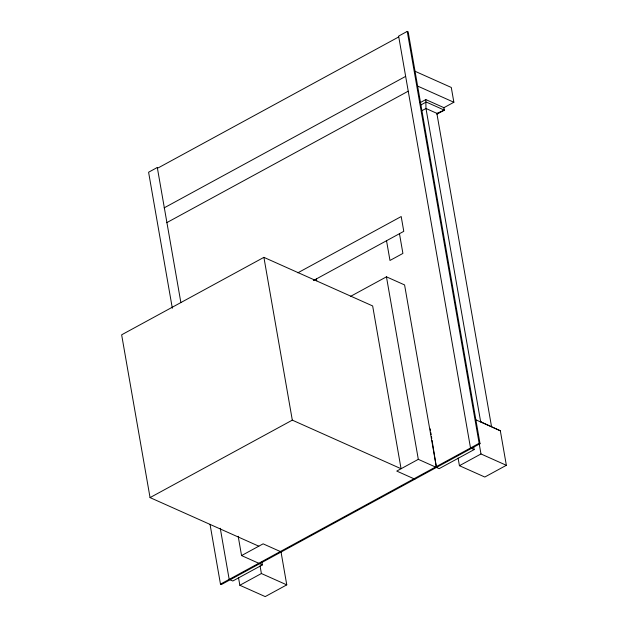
<?xml version="1.0" encoding="UTF-8"?>
<svg xmlns="http://www.w3.org/2000/svg" width="628" height="628" viewBox="0 0 628 628"><rect width="100%" height="100%" fill="white"/><g stroke="black" fill="none" stroke-linecap="round" stroke-linejoin="round"><path stroke-width="0.94" d="M398.67 36.966L158.201 167.896L157.298 167.495L148.593 172.229L172.331 308.246M210.035 524.317L220.475 584.126L221.386 584.535L480.035 443.698L408.153 31.808L407.242 31.4L398.623 36.094L470.513 447.992L474.132 449.609L473.63 446.712M164.12 207.892L405.586 76.412M166.703 222.689L408.169 91.217M419.999 102.741L425.8 99.577L443.925 107.678L444.357 110.143L436.9 114.21M420.43 105.206L426.231 102.042L444.357 110.143L436.853 113.338L425.98 108.479L421.938 110.677M443.556 107.883L453.871 102.262L451.289 87.465L415.037 71.27M150.053 497.596L292.31 420.14L401.064 468.731L372.655 305.946L263.901 257.354L121.644 334.81L150.053 497.596L258.807 546.187M297.86 272.811L401.198 216.542L403.78 231.347L313.356 280.575M350.416 296.447L386.456 276.83L404.581 284.924L436.264 466.478L432.095 440.44M238.185 536.265L241.56 555.576L263.116 543.84L281.242 551.941M474.132 449.609L439.153 468.653L418.311 459.343L396.755 471.079L414.88 479.18M220.475 584.126L479.133 443.297L480.035 443.698M261.9 562.005L262.402 564.894L232.807 581.002L229.181 579.385L220.263 528.258M238.499 577.587L239.841 585.265L261.397 573.529L286.768 584.864L280.912 551.29M458.087 458.024L459.429 465.701L480.985 453.965L506.356 465.301L500.335 430.777L480.648 421.718L425.98 108.479L425.8 99.577M286.768 584.864L265.22 596.6L239.841 585.265M506.356 465.301L484.808 477.037L459.429 465.701M417.62 86.067L453.871 102.262M475.765 419.794L500.335 430.777M241.56 555.576L262.402 564.894M480.648 421.718L482.21 422.675M436.853 113.338L491.52 426.577M407.242 31.4L479.133 443.297M479.14 443.415L480.985 453.965M399.471 233.695L402.909 253.422L389.98 260.463L386.534 240.736M386.456 276.83L418.311 459.343M316.402 278.918L316.732 280.795M263.901 257.354L292.31 420.14M260.055 565.852L261.397 573.529M157.298 167.495L180.864 302.539M430.235 428.869L430.541 430.792M430.855 432.723L431.161 434.655M431.475 436.578L431.781 438.509"/></g></svg>
